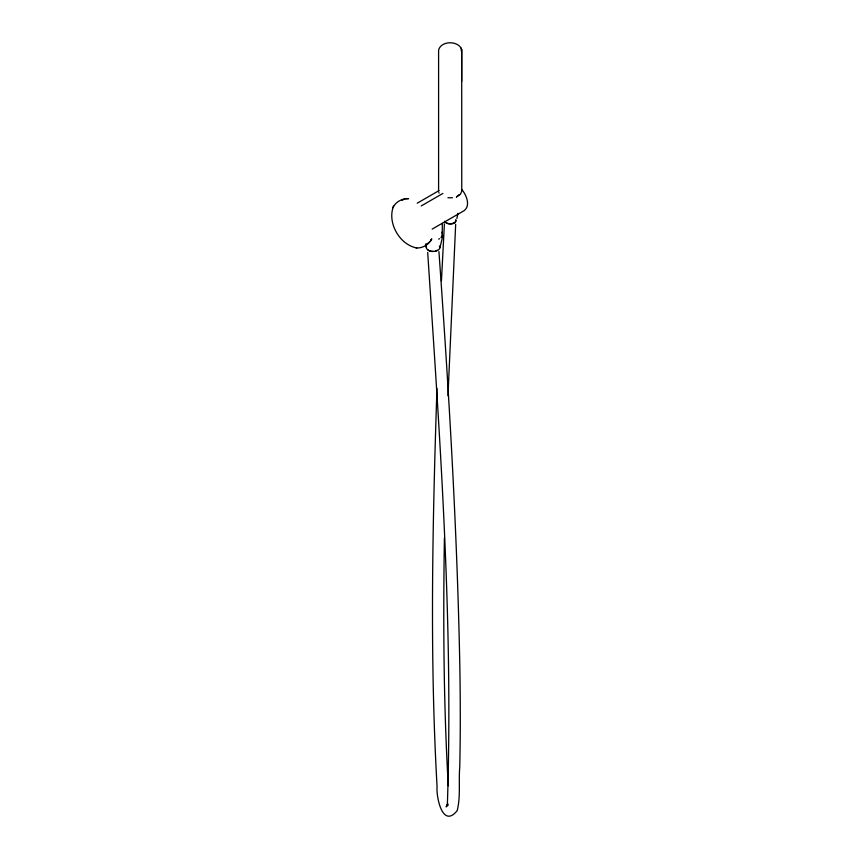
<?xml version="1.0" encoding="UTF-8"?>
<svg xmlns="http://www.w3.org/2000/svg" width="859" height="859" viewBox="0 0 859 859"><rect width="100%" height="100%" fill="white"/><g stroke="black" fill="none" stroke-linecap="round" stroke-linejoin="round"><path stroke-width="1.29" d="M461.67 81.444L461.702 49.489C458.448 40.373 440.957 40.491 438.595 50.144L438.595 191.192M444.393 538.282C443.147 620.799 443.523 703.403 448.301 785.813M447.969 395.849L455.667 224.285M436.952 388.386C432.635 521.016 429.521 653.903 437.059 786.468C436.114 797.141 442.621 828.956 457.181 810.617C460.768 796.594 458.513 781.711 459.737 767.345C460.467 735.379 460.392 703.403 459.919 671.448C457.385 531.313 448.87 391.371 438.938 251.59M441.451 280.786L444.404 223.888M456.881 218.497L457.944 213.322M439.819 248.047L442.686 236.44L442.031 232.005M393.207 207.051C387.409 223.34 399.832 244.847 416.84 247.972M393.315 206.826C396.031 201.929 401.937 198.547 407.531 198.622M430.907 240.531L431.766 238.834C429.135 244.59 422.317 248.53 416.024 247.929M392.842 207.771L393.701 206.085M459.436 194.456L456.365 197.141M431.282 239.779L430.123 241.433M441.054 237.578L442.288 234.926L442.288 223.329M429.446 242.131L427.922 243.258M402.033 200.319L404.578 199.041M417.216 203.196L439.056 190.591M421.2 205.956L442.89 193.436M432.174 229.106L464.365 210.519C470.764 205.129 466.276 195.004 461.938 189.656M438.702 239.124L439.604 238.673M448.344 805.001L446.54 805.839L447.399 805.398L446.143 806.902L447.689 803.637L447.346 805.237C453.445 620.81 439.711 436.383 427.696 252.46M456.612 196.754L460.392 194.349L461.755 191.192L461.702 49.489M426.171 244.02L427.073 243.688M405.512 198.805L406.5 198.665M452.435 197.753L447.915 197.753M406.694 198.579L408.583 198.687L407.767 198.644M438.82 192.502L439.099 193.135M425.463 244.181L426.418 248.047M461.262 48.201L461.262 50.864M455.861 220.742A5.637 3.49 3.2 0 1 451.319 224.006A5.637 3.49 3.2 0 1 445.016 221.697M437.21 250.216A5.637 3.168 -4.2 0 1 435.449 251.043M433.312 251.44A5.637 3.168 -4.2 0 1 427.954 249.894M455.775 219.485A5.788 3.339 0 0 1 451.673 223.576A5.788 3.339 0 0 1 444.586 221.214M439.357 246.039A6.754 3.898 0 0 1 433.999 251.408A6.754 3.898 0 0 1 426.418 247.027"/></g></svg>
